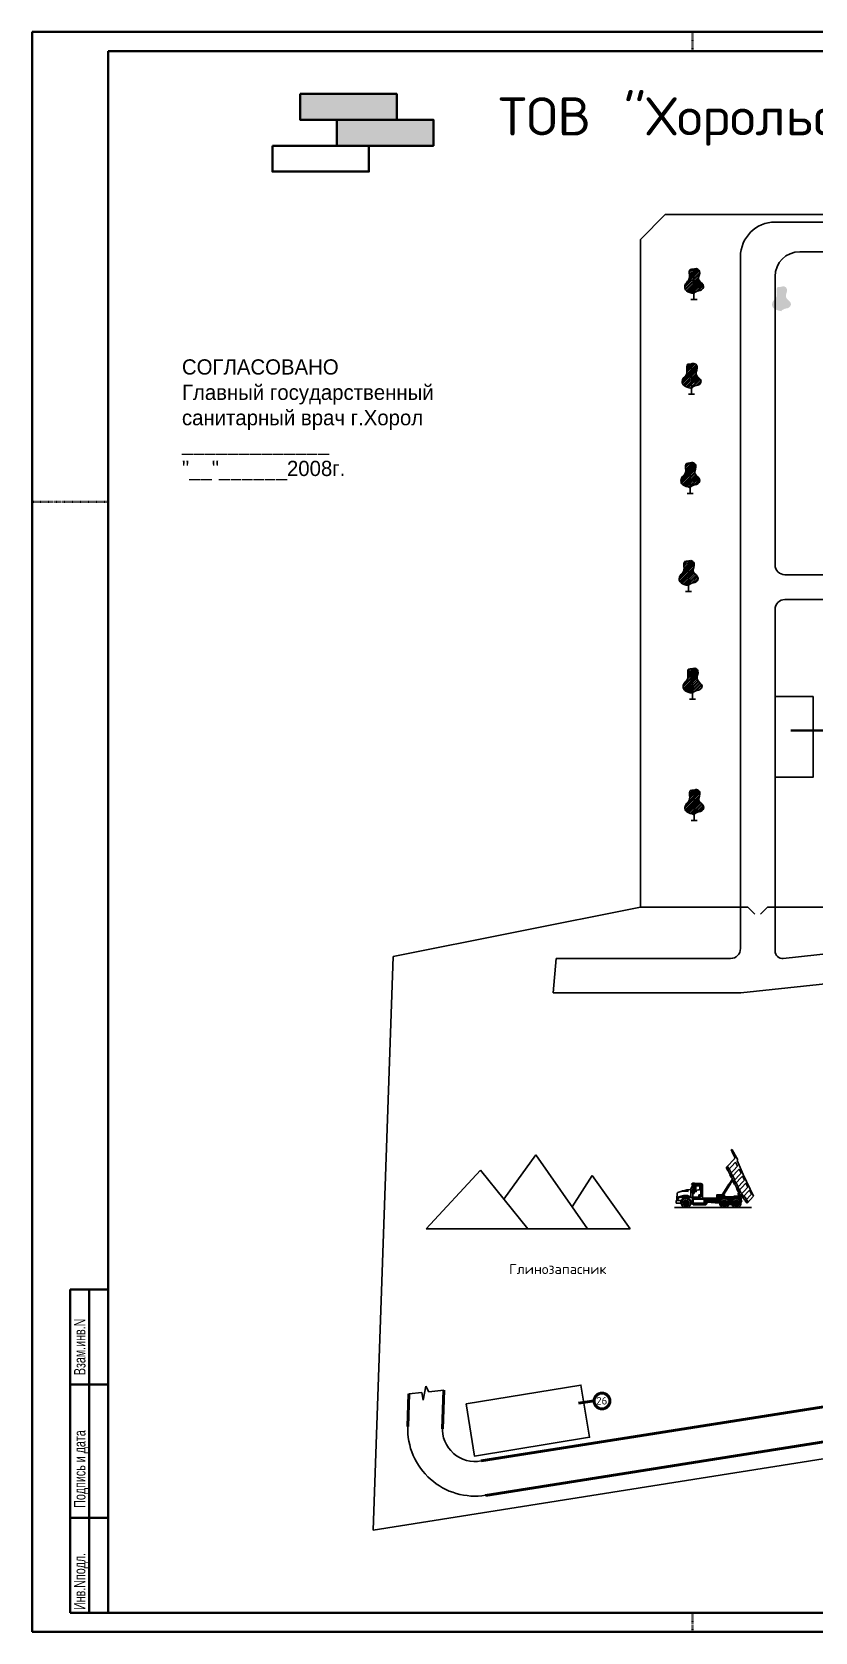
# Model space of a CAD drawing. Header units: millimetres. Extents: x 2406 to 3000, y 1133 to 1553.
# Drawn here: x 2405.5 to 2611.3, y 1133 to 1553.5 of the extents above; entities that cross this region are included whole.
import ezdxf

# ---------------------------------------------------------------- set-up
doc = ezdxf.new("R2010")
doc.units = ezdxf.units.MM
doc.linetypes.add('ACAD_ISO03W100', pattern=[30, 12, -18])
doc.layers.add('Проект.', color=7, linetype='Continuous')
doc.layers.add('Таблица', color=7, linetype='Continuous')
doc.layers.add('Размеры', color=5, linetype='Continuous', lineweight=18)
doc.linetypes.add('FENCELINE2', pattern='A,6.35,-2.54,[132,ltypeshp.shx,S=2.54,R=0,X=-2.54,Y=0],-2.54,25.4', length=36.83)
pattern_1 = [(45, (-23.3041, 0), (-0.224506403, 0.224506403), [])]

msp = doc.modelspace()

# ---------------------------------------------------------------- hatches: boundary and pattern name
for color, points in [(1, [(2501.36, 1537.2), (2476, 1537.2), (2476, 1530.39), (2501.36, 1530.39)]), (3, [(2511.01, 1530.39), (2485.66, 1530.39), (2485.66, 1523.58), (2494.07, 1523.58), (2511.01, 1523.58)])]:
    msp.add_hatch(color=color).paths.add_polyline_path(points)
h = msp.add_hatch()
h.set_pattern_fill('ANSI31', color=3, scale=0.1, style=0)
h.set_pattern_definition(pattern_1)
edge = h.paths.add_edge_path()
edge.add_spline(control_points=[(2579.47, 1484.7), (2579.47, 1484.7), (2577.55, 1485.1), (2576.94, 1486.06), (2577.16, 1487.48), (2578.34, 1488.26), (2578.29, 1489.6), (2578.11, 1491.25), (2579.32, 1491.01), (2580.15, 1491.47), (2581.52, 1490.31), (2579.78, 1488.2), (2582.6, 1487.03), (2581.25, 1485.24), (2580.54, 1485.59), (2579.55, 1484.93), (2579.47, 1484.7)], knot_values=[0.003656, 0.003656, 0.003656, 0.003656, 1.559135, 2.986226, 4.038277, 5.432303, 6.702568, 8.139905, 8.890155, 9.755833, 10.819671, 12.998427, 15.295597, 16.340244, 18.062408, 18.342375, 18.342375, 18.342375, 18.342375], degree=3, periodic=0)
edge.add_line((2579.47, 1484.7), (2579.47, 1491.15))
h = msp.add_hatch(color=256)
edge = h.paths.add_edge_path()
edge.add_spline(control_points=[(2602.42, 1480.06), (2602.42, 1480.06), (2600.5, 1480.46), (2599.89, 1481.42), (2600.11, 1482.84), (2601.29, 1483.62), (2601.24, 1484.96), (2601.06, 1486.61), (2602.27, 1486.37), (2603.1, 1486.83), (2604.47, 1485.66), (2602.73, 1483.56), (2605.54, 1482.39), (2604.2, 1480.6), (2603.49, 1480.95), (2602.5, 1480.28), (2602.42, 1480.06)], knot_values=[0.003656, 0.003656, 0.003656, 0.003656, 1.559135, 2.986226, 4.038277, 5.432303, 6.702568, 8.139905, 8.890155, 9.755833, 10.819671, 12.998427, 15.295597, 16.340244, 18.062408, 18.342375, 18.342375, 18.342375, 18.342375], degree=3, periodic=0)
edge.add_line((2602.42, 1480.06), (2602.42, 1486.5))
h = msp.add_hatch(color=256)
edge = h.paths.add_edge_path(flags=17)
edge.add_spline(control_points=[(2602.42, 1480.06), (2602.42, 1480.06), (2600.5, 1480.46), (2599.89, 1481.42), (2600.11, 1482.84), (2601.29, 1483.62), (2601.24, 1484.96), (2601.06, 1486.61), (2602.27, 1486.37), (2603.1, 1486.83), (2604.47, 1485.66), (2602.73, 1483.56), (2605.54, 1482.39), (2604.2, 1480.6), (2603.49, 1480.95), (2602.5, 1480.28), (2602.42, 1480.06)], knot_values=[0.003656, 0.003656, 0.003656, 0.003656, 1.559135, 2.986226, 4.038277, 5.432303, 6.702568, 8.139905, 8.890155, 9.755833, 10.819671, 12.998427, 15.295597, 16.340244, 18.062408, 18.342375, 18.342375, 18.342375, 18.342375], degree=3, periodic=0)
edge.add_line((2602.42, 1480.06), (2602.42, 1486.51))
edge = h.paths.add_edge_path()
edge.add_spline(control_points=[(2602.42, 1480.06), (2602.42, 1480.06), (2600.5, 1480.46), (2599.89, 1481.42), (2600.11, 1482.84), (2601.29, 1483.62), (2601.24, 1484.96), (2601.06, 1486.61), (2602.27, 1486.37), (2603.1, 1486.83), (2604.47, 1485.66), (2602.73, 1483.56), (2605.54, 1482.39), (2604.2, 1480.6), (2603.49, 1480.95), (2602.5, 1480.28), (2602.42, 1480.06)], knot_values=[0.003656, 0.003656, 0.003656, 0.003656, 1.559135, 2.986226, 4.038277, 5.432303, 6.702568, 8.139905, 8.890155, 9.755833, 10.819671, 12.998427, 15.295597, 16.340244, 18.062408, 18.342375, 18.342375, 18.342375, 18.342375], degree=3, periodic=0)
edge.add_line((2602.42, 1480.06), (2602.42, 1480.06))
h = msp.add_hatch()
h.set_pattern_fill('ANSI31', color=3, scale=0.1, style=0)
h.set_pattern_definition(pattern_1)
edge = h.paths.add_edge_path()
edge.add_spline(control_points=[(2578.82, 1459.8), (2578.82, 1459.8), (2576.9, 1460.2), (2576.28, 1461.15), (2576.51, 1462.58), (2577.68, 1463.35), (2577.63, 1464.69), (2577.45, 1466.34), (2578.67, 1466.1), (2579.49, 1466.56), (2580.87, 1465.4), (2579.12, 1463.29), (2581.94, 1462.12), (2580.59, 1460.33), (2579.88, 1460.69), (2578.89, 1460.02), (2578.82, 1459.8)], knot_values=[0.003656, 0.003656, 0.003656, 0.003656, 1.559135, 2.986226, 4.038277, 5.432303, 6.702568, 8.139905, 8.890155, 9.755833, 10.819671, 12.998427, 15.295597, 16.340244, 18.062408, 18.342375, 18.342375, 18.342375, 18.342375], degree=3, periodic=0)
edge.add_line((2578.82, 1459.8), (2578.82, 1466.24))
h = msp.add_hatch()
h.set_pattern_fill('ANSI31', color=3, scale=0.1, style=0)
h.set_pattern_definition(pattern_1)
edge = h.paths.add_edge_path()
edge.add_spline(control_points=[(2578.49, 1433.75), (2578.49, 1433.75), (2576.57, 1434.14), (2575.95, 1435.1), (2576.18, 1436.53), (2577.35, 1437.3), (2577.3, 1438.64), (2577.13, 1440.29), (2578.34, 1440.05), (2579.17, 1440.51), (2580.54, 1439.35), (2578.8, 1437.24), (2581.61, 1436.07), (2580.26, 1434.28), (2579.55, 1434.63), (2578.56, 1433.97), (2578.49, 1433.75)], knot_values=[0.003656, 0.003656, 0.003656, 0.003656, 1.559135, 2.986226, 4.038277, 5.432303, 6.702568, 8.139905, 8.890155, 9.755833, 10.819671, 12.998427, 15.295597, 16.340244, 18.062408, 18.342375, 18.342375, 18.342375, 18.342375], degree=3, periodic=0)
edge.add_line((2578.49, 1433.75), (2578.49, 1440.19))
h = msp.add_hatch()
h.set_pattern_fill('ANSI31', color=3, scale=0.1, style=0)
h.set_pattern_definition(pattern_1)
edge = h.paths.add_edge_path()
edge.add_spline(control_points=[(2578.03, 1407.97), (2578.03, 1407.97), (2576.12, 1408.37), (2575.5, 1409.32), (2575.72, 1410.75), (2576.9, 1411.52), (2576.85, 1412.86), (2576.67, 1414.51), (2577.88, 1414.27), (2578.71, 1414.73), (2580.09, 1413.57), (2578.34, 1411.46), (2581.16, 1410.29), (2579.81, 1408.5), (2579.1, 1408.86), (2578.11, 1408.19), (2578.03, 1407.97)], knot_values=[0.003656, 0.003656, 0.003656, 0.003656, 1.559135, 2.986226, 4.038277, 5.432303, 6.702568, 8.139905, 8.890155, 9.755833, 10.819671, 12.998427, 15.295597, 16.340244, 18.062408, 18.342375, 18.342375, 18.342375, 18.342375], degree=3, periodic=0)
edge.add_line((2578.03, 1407.97), (2578.03, 1414.41))
h = msp.add_hatch()
h.set_pattern_fill('ANSI31', color=3, scale=0.1, style=0)
h.set_pattern_definition(pattern_1)
edge = h.paths.add_edge_path()
edge.add_spline(control_points=[(2579.07, 1379.67), (2579.07, 1379.67), (2577.15, 1380.07), (2576.53, 1381.02), (2576.76, 1382.45), (2577.93, 1383.22), (2577.88, 1384.56), (2577.7, 1386.22), (2578.92, 1385.97), (2579.74, 1386.43), (2581.12, 1385.27), (2579.38, 1383.16), (2582.19, 1381.99), (2580.84, 1380.2), (2580.13, 1380.56), (2579.14, 1379.89), (2579.07, 1379.67)], knot_values=[0.003656, 0.003656, 0.003656, 0.003656, 1.559135, 2.986226, 4.038277, 5.432303, 6.702568, 8.139905, 8.890155, 9.755833, 10.819671, 12.998427, 15.295597, 16.340244, 18.062408, 18.342375, 18.342375, 18.342375, 18.342375], degree=3, periodic=0)
edge.add_line((2579.07, 1379.67), (2579.07, 1386.11))
h = msp.add_hatch()
h.set_pattern_fill('ANSI31', color=3, scale=0.1, style=0)
h.set_pattern_definition(pattern_1)
edge = h.paths.add_edge_path()
edge.add_spline(control_points=[(2579.53, 1347.8), (2579.53, 1347.8), (2577.61, 1348.2), (2576.99, 1349.15), (2577.22, 1350.58), (2578.39, 1351.35), (2578.34, 1352.69), (2578.17, 1354.35), (2579.38, 1354.1), (2580.21, 1354.57), (2581.58, 1353.4), (2579.84, 1351.29), (2582.65, 1350.12), (2581.3, 1348.33), (2580.6, 1348.69), (2579.61, 1348.02), (2579.53, 1347.8)], knot_values=[0.003656, 0.003656, 0.003656, 0.003656, 1.559135, 2.986226, 4.038277, 5.432303, 6.702568, 8.139905, 8.890155, 9.755833, 10.819671, 12.998427, 15.295597, 16.340244, 18.062408, 18.342375, 18.342375, 18.342375, 18.342375], degree=3, periodic=0)
edge.add_line((2579.53, 1347.8), (2579.53, 1354.24))
at = {"layer": 'Проект.', "ltscale": 0.2}
h = msp.add_hatch(dxfattribs=at)
h.set_pattern_fill('ANSI31', color=256, scale=0.080483, style=0)
h.set_pattern_definition([(45, (2617.54433, 1027.269336), (-0.00711371917, 0.00711371917), [])])
h.paths.add_polyline_path([(2575.95, 1245.88), (2576.16, 1245.84, -0.944901), (2578.58, 1245.61), (2578.8, 1245.67, 0.917596)])
h.paths.add_polyline_path([(2582.86, 1246.1), (2582.86, 1246.19), (2586.04, 1246.19, -0.350472), (2587.44, 1247.3), (2587.46, 1247.3), (2587.46, 1247.88), (2587.27, 1247.88), (2588.05, 1249.09), (2588.01, 1249.11), (2588.9, 1250.49), (2588.86, 1250.52), (2589.6, 1251.67, 0.140826), (2589.76, 1251.57), (2589.54, 1252.02, 0.131799), (2589.52, 1251.85), (2588.72, 1250.61), (2588.67, 1250.63), (2587.79, 1249.26), (2587.75, 1249.28), (2586.84, 1247.88), (2585.5, 1247.88), (2585.5, 1246.99), (2581.73, 1246.99, -0.38914), (2581.52, 1246.79), (2579.3, 1246.79, 0.414214), (2579.09, 1246.58), (2579.09, 1245.62), (2579.29, 1245.62), (2579.29, 1245.55), (2582.13, 1245.55), (2582.13, 1245.62), (2582.23, 1245.62), (2582.23, 1245.19), (2582.55, 1245.19), (2582.55, 1245.45), (2582.86, 1245.45), (2582.86, 1245.93), (2586.22, 1245.66, -0.03521), (2586.23, 1245.84)])
h.paths.add_polyline_path([(2582.13, 1245.85, -0.414214), (2581.97, 1245.69), (2579.44, 1245.69, -0.414214), (2579.29, 1245.85), (2579.29, 1246.55, -0.414214), (2579.44, 1246.7), (2581.97, 1246.7, -0.414214), (2582.13, 1246.55)], flags=16)
h.paths.add_polyline_path([(2591.7, 1246.19), (2591.84, 1246.19, 0.329566), (2590.6, 1247.1), (2587.44, 1247.1, 0.329566), (2586.2, 1246.19), (2586.34, 1246.19, -0.892223), (2588.63, 1245.39, 0.231812), (2589.41, 1245.39, -0.892223)])
h.paths.add_polyline_path([(2591.5, 1246.99, -0.098266), (2591.86, 1246.56), (2591.86, 1246.99)])
h.paths.add_polyline_path([(2591.54, 1247.37), (2592, 1247.37), (2591.67, 1247.78), (2591.73, 1247.85), (2591.41, 1248.24), (2591.23, 1248.6), (2591.04, 1248.15), (2591.28, 1247.67, 0.284934), (2591.1, 1247.5), (2589.94, 1247.5), (2589.94, 1247.3), (2590.6, 1247.3, -0.134942), (2591.34, 1247.1), (2591.34, 1247.21, 0.310174)])

# ---------------------------------------------------------------- linework, layer by layer
at = {"linetype": 'FENCELINE2', "lineweight": 30, "ltscale": 0.2}
for p, q in [((2571.92, 1505.45), (2565.42, 1498.95)), ((2571.92, 1505.45), (2864.42, 1505.45)), ((2565.42, 1498.95), (2565.42, 1323.45)), ((2565.42, 1323.45), (2500.42, 1310.45)), ((2565.42, 1323.45), (2591.68, 1323.45)), ((2600.78, 1323.45), (2617.6, 1323.45)), ((2500.42, 1310.45), (2495.15, 1159.74)), ((2695.29, 1191.48), (2495.15, 1159.74))]:
    msp.add_line(p, q, dxfattribs=at)
for p, q in [((2600.78, 1503.5), (2859.22, 1503.5)), ((2591.68, 1312.57), (2591.68, 1494.4)), ((2617.03, 1495.7), (2607.28, 1495.7)), ((2600.78, 1413.41), (2600.78, 1489.2)), ((2618.59, 1410.81), (2603.38, 1410.81)), ((2600.78, 1401.71), (2600.78, 1311.92)), ((2681.13, 1404.31), (2603.38, 1404.31)), ((2591.68, 1323.45), (2593.63, 1323.45)), ((2593.63, 1323.45), (2595.46, 1321.61)), ((2596.99, 1321.61), (2598.83, 1323.45)), ((2598.83, 1323.45), (2600.78, 1323.45)), ((2602.93, 1309.98), (2622, 1312.01)), ((2543.23, 1309.97), (2542.47, 1300.94)), ((2589.08, 1309.97), (2543.23, 1309.97)), ((2591.81, 1300.95), (2686.66, 1311.04)), ((2591.54, 1300.94), (2542.47, 1300.94)), ((2529.47, 1246.74), (2537.94, 1258.32)), ((2537.94, 1258.32), (2551.53, 1238.9)), ((2509.11, 1238.9), (2523.34, 1254.33)), ((2523.34, 1254.33), (2535.79, 1238.9)), ((2547.48, 1244.68), (2552.76, 1252.97)), ((2552.76, 1252.97), (2562.71, 1238.9)), ((2509.11, 1238.9), (2562.71, 1238.9)), ((2504.57, 1195.52), (2507.96, 1195.89)), ((2507.96, 1195.89), (2508.35, 1193.9)), ((2508.35, 1193.9), (2509.06, 1197.57)), ((2509.06, 1197.57), (2509.81, 1196.1)), ((2509.81, 1196.1), (2513.71, 1196.52))]:
    msp.add_line(p, q)
at = {"color": 3}
for p, q in [((2579.47, 1491.15), (2579.47, 1483.17)), ((2578.67, 1483.17), (2580.27, 1483.17)), ((2578.82, 1466.24), (2578.82, 1458.26)), ((2578.02, 1458.26), (2579.62, 1458.26)), ((2578.49, 1440.19), (2578.49, 1432.21)), ((2577.69, 1432.21), (2579.29, 1432.21)), ((2578.03, 1414.41), (2578.03, 1406.43)), ((2577.23, 1406.43), (2578.83, 1406.43)), ((2579.07, 1386.11), (2579.07, 1378.14)), ((2578.27, 1378.14), (2579.87, 1378.14)), ((2579.53, 1354.24), (2579.53, 1346.27)), ((2578.73, 1346.27), (2580.33, 1346.27))]:
    msp.add_line(p, q, dxfattribs=at)
at = {"lineweight": 50}
for p, q in [((2692.23, 1204.65), (2523.59, 1177.91)), ((2504.57, 1195.52), (2504.27, 1186.98)), ((2513.71, 1196.52), (2513.36, 1186.38)), ((2692.2, 1195.43), (2524.74, 1168.87))]:
    msp.add_line(p, q, dxfattribs=at)
at = {"lineweight": 40}
for points in [[(2476, 1537.2), (2501.36, 1537.2), (2501.36, 1530.39), (2476, 1530.39)], [(2485.66, 1530.39), (2511.01, 1530.39), (2511.01, 1523.58), (2485.66, 1523.58)], [(2468.72, 1523.58), (2494.07, 1523.58), (2494.07, 1516.77), (2468.72, 1516.77)]]:
    msp.add_lwpolyline(points, close=True, dxfattribs=at)
for points in [[(2600.78, 1378.81), (2610.76, 1378.81), (2610.76, 1357.6), (2600.78, 1357.6)], [(2519.59, 1192.89), (2549.77, 1197.86), (2552.03, 1184.12), (2521.85, 1179.16)]]:
    msp.add_lwpolyline(points, close=True)
for centre, radius, start, end in [((2600.78, 1494.4), 9.1, 90, 180), ((2607.28, 1489.2), 6.5, 90, 180), ((2603.38, 1413.41), 2.6, 180, 270), ((2603.38, 1401.71), 2.6, 90, 180), ((2589.08, 1312.57), 2.6, 270, 0), ((2602.73, 1311.92), 1.95, 180, 276.0725), ((2591.54, 1303.54), 2.6, 270, 276.0725), ((2521.96, 1186.36), 17.7, 178, 279.0111), ((2521.96, 1186.36), 8.61, 176.1106, 280.9005)]:
    msp.add_arc(centre, radius, start, end)
at = {"color": 3}
for points in [[(2579.47, 1484.7), (2579.47, 1484.7), (2577.55, 1485.1), (2576.94, 1486.06), (2577.16, 1487.48), (2578.34, 1488.26), (2578.29, 1489.6), (2578.11, 1491.25), (2579.32, 1491.01), (2580.15, 1491.47), (2581.52, 1490.31), (2579.78, 1488.2), (2582.6, 1487.03), (2581.25, 1485.24), (2580.54, 1485.59), (2579.55, 1484.93), (2579.47, 1484.7)], [(2578.82, 1459.8), (2578.82, 1459.8), (2576.9, 1460.2), (2576.28, 1461.15), (2576.51, 1462.58), (2577.68, 1463.35), (2577.63, 1464.69), (2577.45, 1466.34), (2578.67, 1466.1), (2579.49, 1466.56), (2580.87, 1465.4), (2579.12, 1463.29), (2581.94, 1462.12), (2580.59, 1460.33), (2579.88, 1460.69), (2578.89, 1460.02), (2578.82, 1459.8)], [(2578.49, 1433.75), (2578.49, 1433.75), (2576.57, 1434.14), (2575.95, 1435.1), (2576.18, 1436.53), (2577.35, 1437.3), (2577.3, 1438.64), (2577.13, 1440.29), (2578.34, 1440.05), (2579.17, 1440.51), (2580.54, 1439.35), (2578.8, 1437.24), (2581.61, 1436.07), (2580.26, 1434.28), (2579.55, 1434.63), (2578.56, 1433.97), (2578.49, 1433.75)], [(2578.03, 1407.97), (2578.03, 1407.97), (2576.12, 1408.37), (2575.5, 1409.32), (2575.72, 1410.75), (2576.9, 1411.52), (2576.85, 1412.86), (2576.67, 1414.51), (2577.88, 1414.27), (2578.71, 1414.73), (2580.09, 1413.57), (2578.34, 1411.46), (2581.16, 1410.29), (2579.81, 1408.5), (2579.1, 1408.86), (2578.11, 1408.19), (2578.03, 1407.97)], [(2579.07, 1379.67), (2579.07, 1379.67), (2577.15, 1380.07), (2576.53, 1381.02), (2576.76, 1382.45), (2577.93, 1383.22), (2577.88, 1384.56), (2577.7, 1386.22), (2578.92, 1385.97), (2579.74, 1386.43), (2581.12, 1385.27), (2579.38, 1383.16), (2582.19, 1381.99), (2580.84, 1380.2), (2580.13, 1380.56), (2579.14, 1379.89), (2579.07, 1379.67)], [(2579.53, 1347.8), (2579.53, 1347.8), (2577.61, 1348.2), (2576.99, 1349.15), (2577.22, 1350.58), (2578.39, 1351.35), (2578.34, 1352.69), (2578.17, 1354.35), (2579.38, 1354.1), (2580.21, 1354.57), (2581.58, 1353.4), (2579.84, 1351.29), (2582.65, 1350.12), (2581.3, 1348.33), (2580.6, 1348.69), (2579.61, 1348.02), (2579.53, 1347.8)]]:
    msp.add_open_spline(points, degree=3, knots=[0.003656, 0.003656, 0.003656, 0.003656, 1.559135, 2.986226, 4.038277, 5.432303, 6.702568, 8.139905, 8.890155, 9.755833, 10.819671, 12.998427, 15.295597, 16.340244, 18.062408, 18.342375, 18.342375, 18.342375, 18.342375], dxfattribs=at)
at = {"layer": 'Проект.', "color": 1, "ltscale": 0.2}
for p, q in [((2590.29, 1257.48), (2587.95, 1255.01)), ((2589.22, 1259.78), (2589.77, 1258.53)), ((2589.53, 1259.64), (2589.22, 1259.78)), ((2589.53, 1259.64), (2591.01, 1257.07)), ((2589.77, 1258.53), (2590.29, 1257.48)), ((2590.2, 1257.66), (2590.13, 1257.31)), ((2587.95, 1255.01), (2588.33, 1254.25)), ((2588.29, 1255.37), (2588.67, 1254.6)), ((2590.4, 1256.43), (2588.33, 1254.25)), ((2588.4, 1254.32), (2588.93, 1253.25)), ((2588.74, 1254.68), (2589.26, 1253.61)), ((2590.93, 1255.36), (2588.86, 1253.18)), ((2588.86, 1253.18), (2589.24, 1252.42)), ((2589.2, 1253.54), (2589.58, 1252.77)), ((2591.31, 1254.6), (2589.24, 1252.42)), ((2591.84, 1253.53), (2589.77, 1251.35)), ((2590.93, 1255.36), (2590.4, 1256.43)), ((2591.01, 1257.07), (2590.8, 1256.85)), ((2592.36, 1253.15), (2590.8, 1256.85)), ((2591.84, 1253.53), (2591.31, 1254.6)), ((2595.15, 1247.5), (2592.36, 1253.15)), ((2589.3, 1252.49), (2589.83, 1251.42)), ((2589.64, 1252.85), (2590.17, 1251.78)), ((2589.77, 1251.35), (2590.15, 1250.59)), ((2590.1, 1251.71), (2590.48, 1250.94)), ((2592.22, 1252.77), (2590.15, 1250.59)), ((2590.21, 1250.66), (2590.74, 1249.59)), ((2590.55, 1251.02), (2591.08, 1249.95)), ((2592.74, 1251.7), (2590.67, 1249.52)), ((2590.67, 1249.52), (2591.05, 1248.76)), ((2591.01, 1249.88), (2591.39, 1249.11)), ((2593.12, 1250.94), (2591.05, 1248.76)), ((2591.46, 1249.18), (2591.8, 1248.5)), ((2593.65, 1249.87), (2591.67, 1247.78)), ((2594.03, 1249.11), (2592.18, 1247.16)), ((2592.74, 1251.7), (2592.22, 1252.77)), ((2593.65, 1249.87), (2593.12, 1250.94)), ((2594.56, 1248.04), (2594.03, 1249.11)), ((2591.8, 1248.5), (2592.05, 1248.19)), ((2591.99, 1248.12), (2592.5, 1247.5)), ((2592.25, 1247.23), (2592.96, 1246.36)), ((2592.57, 1247.56), (2593.28, 1246.69)), ((2594.56, 1248.04), (2592.9, 1246.29)), ((2592.9, 1246.29), (2593.41, 1245.66)), ((2593.22, 1246.63), (2593.73, 1246)), ((2595.15, 1247.5), (2593.41, 1245.66))]:
    msp.add_line(p, q, dxfattribs=at)
at = {"layer": 'Проект.', "color": 3, "ltscale": 0.2}
for p, q in [((2578.56, 1249.22), (2579.22, 1250.57)), ((2578.67, 1247.12), (2578.67, 1249.13)), ((2578.73, 1249.12), (2579, 1249.11)), ((2579.6, 1250.57), (2578.78, 1250.57)), ((2579.48, 1250.42), (2579.16, 1249.22)), ((2579.57, 1250.31), (2579.21, 1249.01)), ((2579.21, 1247.38), (2579.21, 1249.01)), ((2579.3, 1250.94), (2579.6, 1250.89)), ((2579.39, 1249.3), (2579.62, 1250.16)), ((2579.39, 1249.09), (2579.39, 1249.28)), ((2579.69, 1249.58), (2579.4, 1248.8)), ((2579.49, 1248.99), (2579.92, 1248.99)), ((2579.6, 1250.57), (2579.6, 1250.89)), ((2579.6, 1250.82), (2581.23, 1250.82)), ((2579.65, 1250.38), (2581.37, 1250.38)), ((2579.82, 1249.72), (2579.67, 1249.72)), ((2579.67, 1249.72), (2579.67, 1249.58)), ((2579.67, 1249.58), (2579.82, 1249.58)), ((2580, 1250.09), (2579.71, 1250.09)), ((2579.71, 1250.09), (2579.71, 1249.72)), ((2579.71, 1249.58), (2579.71, 1249.18)), ((2579.71, 1249.18), (2580, 1249.18)), ((2580.97, 1250.24), (2579.72, 1250.24)), ((2579.82, 1249.58), (2579.82, 1249.72)), ((2579.83, 1249.18), (2579.96, 1248.73)), ((2579.99, 1249), (2580.64, 1249.17)), ((2580, 1249.18), (2580, 1250.09)), ((2580.7, 1249.18), (2580.93, 1249.18)), ((2581.03, 1249.29), (2581.03, 1250.18)), ((2581.26, 1247.38), (2581.26, 1250.29)), ((2581.74, 1247.01), (2581.74, 1250.5)), ((2574.81, 1245.67), (2574.81, 1246.39)), ((2574.81, 1246.39), (2576.17, 1246.39)), ((2574.81, 1245.67), (2575.93, 1245.67)), ((2574.96, 1246.83), (2575.09, 1248.27)), ((2575.02, 1246.45), (2575.02, 1247.09)), ((2575.29, 1246.92), (2575.02, 1246.92)), ((2575.29, 1246.9), (2575.02, 1246.9)), ((2575.22, 1246.68), (2575.02, 1246.68)), ((2575.22, 1246.66), (2575.02, 1246.66)), ((2575.11, 1247.2), (2576.79, 1247.64)), ((2575.12, 1247.06), (2577.15, 1247.36)), ((2575.25, 1248.48), (2576.26, 1248.82)), ((2575.28, 1246.74), (2575.31, 1246.88)), ((2575.29, 1246.73), (2575.33, 1246.87)), ((2578.25, 1247.12), (2578.1, 1246.88)), ((2579.09, 1247.12), (2578.25, 1247.12)), ((2579.09, 1245.47), (2579.09, 1247.12)), ((2579.36, 1247.23), (2581.11, 1247.23)), ((2579.4, 1248.8), (2579.4, 1248.49))]:
    msp.add_line(p, q, dxfattribs=at)
at = {"layer": 'Проект.', "ltscale": 0.2}
for p, q in [((2587.75, 1249.28), (2586.84, 1247.88)), ((2588.05, 1249.09), (2587.27, 1247.88)), ((2587.75, 1249.28), (2587.79, 1249.26)), ((2588.67, 1250.63), (2587.79, 1249.26)), ((2588.9, 1250.49), (2588.01, 1249.11)), ((2588.01, 1249.11), (2588.05, 1249.09)), ((2588.67, 1250.63), (2588.72, 1250.61)), ((2589.52, 1251.85), (2588.72, 1250.61)), ((2589.6, 1251.67), (2588.86, 1250.52)), ((2588.86, 1250.52), (2588.9, 1250.49)), ((2575.95, 1245.88), (2576.16, 1245.84)), ((2576.22, 1245.66), (2576.14, 1245.66)), ((2576.22, 1245.75), (2576.15, 1245.76)), ((2576.22, 1245.57), (2576.15, 1245.56)), ((2576.23, 1245.85), (2576.16, 1245.86)), ((2576.23, 1245.47), (2576.16, 1245.46)), ((2576.25, 1245.94), (2576.18, 1245.96)), ((2576.25, 1245.38), (2576.18, 1245.36)), ((2576.28, 1246.03), (2576.21, 1246.06)), ((2576.28, 1245.29), (2576.21, 1245.26)), ((2576.31, 1245.2), (2576.24, 1245.17)), ((2576.32, 1246.12), (2576.25, 1246.15)), ((2576.36, 1246.2), (2576.29, 1246.24)), ((2576.35, 1245.12), (2576.29, 1245.08)), ((2576.41, 1246.29), (2576.34, 1246.33)), ((2576.4, 1245.03), (2576.34, 1244.99)), ((2576.46, 1246.36), (2576.4, 1246.41)), ((2576.46, 1244.96), (2576.4, 1244.91)), ((2576.52, 1244.88), (2576.46, 1244.83)), ((2576.52, 1246.43), (2576.47, 1246.49)), ((2576.58, 1244.82), (2576.53, 1244.76)), ((2576.59, 1246.5), (2576.54, 1246.56)), ((2576.66, 1244.76), (2576.61, 1244.7)), ((2576.66, 1246.56), (2576.62, 1246.62)), ((2576.73, 1244.7), (2576.69, 1244.64)), ((2576.74, 1246.62), (2576.7, 1246.68)), ((2576.82, 1246.66), (2576.79, 1246.73)), ((2576.91, 1246.71), (2576.88, 1246.78)), ((2577, 1246.74), (2576.97, 1246.81)), ((2577.09, 1246.77), (2577.07, 1246.84)), ((2577.18, 1246.79), (2577.17, 1246.86)), ((2577.27, 1246.8), (2577.27, 1246.87)), ((2577.37, 1246.8), (2577.37, 1246.88)), ((2577.46, 1246.8), (2577.47, 1246.87)), ((2577.56, 1246.78), (2577.57, 1246.86)), ((2577.65, 1246.76), (2577.67, 1246.84)), ((2577.74, 1246.74), (2577.76, 1246.81)), ((2577.83, 1246.7), (2577.86, 1246.77)), ((2577.91, 1246.66), (2577.95, 1246.73)), ((2577.98, 1244.7), (2578.03, 1244.63)), ((2577.99, 1246.61), (2578.03, 1246.68)), ((2578.06, 1244.75), (2578.11, 1244.69)), ((2578.07, 1246.56), (2578.12, 1246.62)), ((2578.13, 1244.81), (2578.19, 1244.75)), ((2578.14, 1246.49), (2578.19, 1246.55)), ((2578.2, 1244.88), (2578.26, 1244.83)), ((2578.21, 1246.43), (2578.26, 1246.48)), ((2578.26, 1244.95), (2578.32, 1244.9)), ((2578.27, 1246.36), (2578.33, 1246.4)), ((2578.32, 1246.28), (2578.39, 1246.32)), ((2578.32, 1245.03), (2578.38, 1244.98)), ((2578.37, 1246.2), (2578.44, 1246.23)), ((2578.37, 1245.11), (2578.43, 1245.07)), ((2578.41, 1246.11), (2578.48, 1246.14)), ((2578.41, 1245.19), (2578.48, 1245.16)), ((2578.44, 1245.28), (2578.52, 1245.25)), ((2578.45, 1246.02), (2578.52, 1246.05)), ((2578.47, 1245.93), (2578.55, 1245.95)), ((2578.47, 1245.37), (2578.55, 1245.35)), ((2578.49, 1245.84), (2578.57, 1245.85)), ((2578.49, 1245.46), (2578.57, 1245.45)), ((2578.5, 1245.75), (2578.58, 1245.75)), ((2578.5, 1245.56), (2578.58, 1245.55)), ((2578.51, 1245.65), (2578.58, 1245.65)), ((2578.58, 1245.61), (2578.8, 1245.67)), ((2578.78, 1245.47), (2579.09, 1245.47)), ((2579.09, 1245.62), (2579.29, 1245.62)), ((2579.29, 1245.85), (2579.29, 1246.55)), ((2579.29, 1245.19), (2579.29, 1245.62)), ((2579.29, 1245.55), (2582.13, 1245.55)), ((2582.13, 1245.19), (2579.29, 1245.19)), ((2579.3, 1246.79), (2581.52, 1246.79)), ((2579.44, 1246.7), (2581.97, 1246.7)), ((2581.97, 1245.69), (2579.44, 1245.69)), ((2581.73, 1246.99), (2585.5, 1246.99)), ((2582.13, 1246.55), (2582.13, 1245.85)), ((2582.13, 1245.62), (2582.13, 1245.19)), ((2582.13, 1245.62), (2582.23, 1245.62)), ((2582.23, 1245.62), (2582.23, 1245.19)), ((2582.23, 1245.19), (2582.55, 1245.19)), ((2582.55, 1245.19), (2582.55, 1245.45)), ((2582.55, 1245.45), (2582.86, 1245.45)), ((2586.04, 1246.19), (2582.86, 1246.19)), ((2582.86, 1246.1), (2582.86, 1246.19)), ((2586.23, 1245.84), (2582.86, 1246.1)), ((2586.22, 1245.66), (2582.86, 1245.93)), ((2582.86, 1245.45), (2582.86, 1245.93)), ((2585.5, 1247.88), (2585.5, 1246.99)), ((2585.5, 1247.88), (2586.84, 1247.88)), ((2586.01, 1245.97), (2586.05, 1245.97)), ((2586.34, 1246.19), (2586.2, 1246.19)), ((2586.3, 1245.75), (2586.22, 1245.76)), ((2586.3, 1245.66), (2586.22, 1245.66)), ((2586.3, 1245.57), (2586.22, 1245.56)), ((2586.31, 1245.47), (2586.23, 1245.46)), ((2586.31, 1245.85), (2586.24, 1245.86)), ((2586.33, 1245.38), (2586.25, 1245.36)), ((2586.33, 1245.94), (2586.26, 1245.96)), ((2586.36, 1245.29), (2586.28, 1245.26)), ((2586.36, 1246.03), (2586.29, 1246.06)), ((2586.39, 1246.12), (2586.32, 1246.15)), ((2586.39, 1245.2), (2586.32, 1245.17)), ((2586.43, 1245.12), (2586.36, 1245.08)), ((2586.44, 1246.2), (2586.37, 1246.24)), ((2586.48, 1245.03), (2586.41, 1244.99)), ((2586.48, 1246.29), (2586.42, 1246.33)), ((2586.53, 1244.96), (2586.47, 1244.91)), ((2586.54, 1246.36), (2586.48, 1246.41)), ((2586.6, 1246.43), (2586.54, 1246.49)), ((2586.59, 1244.88), (2586.54, 1244.83)), ((2586.66, 1244.82), (2586.61, 1244.76)), ((2586.67, 1246.5), (2586.62, 1246.56)), ((2586.74, 1246.56), (2586.69, 1246.62)), ((2586.73, 1244.76), (2586.69, 1244.7)), ((2586.81, 1244.7), (2586.77, 1244.64)), ((2586.82, 1246.62), (2586.78, 1246.68)), ((2586.9, 1246.66), (2586.86, 1246.73)), ((2586.98, 1246.71), (2586.95, 1246.78)), ((2587.07, 1246.74), (2587.05, 1246.81)), ((2587.16, 1246.77), (2587.14, 1246.84)), ((2587.21, 1245.6), (2587.18, 1245.63)), ((2587.21, 1245.6), (2587.19, 1245.57)), ((2587.24, 1245.78), (2587.2, 1245.77)), ((2587.24, 1245.78), (2587.23, 1245.82)), ((2587.26, 1246.79), (2587.24, 1246.86)), ((2587.27, 1247.88), (2587.46, 1247.88)), ((2587.32, 1245.46), (2587.27, 1245.45)), ((2587.32, 1245.46), (2587.33, 1245.42)), ((2587.35, 1246.8), (2587.34, 1246.87)), ((2587.39, 1245.88), (2587.35, 1245.91)), ((2587.39, 1245.88), (2587.41, 1245.92)), ((2587.44, 1247.3), (2590.6, 1247.3)), ((2587.44, 1247.1), (2590.6, 1247.1)), ((2587.44, 1246.8), (2587.44, 1246.88)), ((2587.46, 1247.88), (2587.46, 1247.3)), ((2587.49, 1245.43), (2587.47, 1245.39)), ((2587.49, 1245.43), (2587.53, 1245.41)), ((2587.54, 1246.8), (2587.55, 1246.87)), ((2587.56, 1245.85), (2587.55, 1245.9)), ((2587.56, 1245.85), (2587.61, 1245.86)), ((2587.63, 1246.78), (2587.65, 1246.86)), ((2587.64, 1245.53), (2587.68, 1245.54)), ((2587.64, 1245.53), (2587.65, 1245.49)), ((2587.67, 1245.71), (2587.69, 1245.74)), ((2587.67, 1245.71), (2587.7, 1245.69)), ((2587.72, 1246.76), (2587.74, 1246.84)), ((2587.82, 1246.74), (2587.84, 1246.81)), ((2587.9, 1246.7), (2587.93, 1246.77)), ((2587.99, 1246.66), (2588.02, 1246.73)), ((2588.06, 1244.7), (2588.1, 1244.63)), ((2588.07, 1246.61), (2588.11, 1246.68)), ((2588.14, 1244.75), (2588.19, 1244.69)), ((2588.15, 1246.56), (2588.19, 1246.62)), ((2588.21, 1244.81), (2588.26, 1244.75)), ((2588.22, 1246.49), (2588.27, 1246.55)), ((2588.28, 1246.43), (2588.34, 1246.48)), ((2588.28, 1244.88), (2588.33, 1244.83)), ((2588.34, 1244.95), (2588.4, 1244.9)), ((2588.35, 1246.36), (2588.41, 1246.4)), ((2588.4, 1246.28), (2588.46, 1246.32)), ((2588.4, 1245.03), (2588.46, 1244.98)), ((2588.44, 1245.11), (2588.51, 1245.07)), ((2588.45, 1246.2), (2588.52, 1246.23)), ((2588.49, 1246.11), (2588.56, 1246.14)), ((2588.49, 1245.19), (2588.56, 1245.16)), ((2588.52, 1246.02), (2588.6, 1246.05)), ((2588.52, 1245.28), (2588.59, 1245.25)), ((2588.55, 1245.93), (2588.62, 1245.95)), ((2588.55, 1245.37), (2588.62, 1245.35)), ((2588.57, 1245.84), (2588.64, 1245.85)), ((2588.57, 1245.46), (2588.64, 1245.45)), ((2588.58, 1245.75), (2588.66, 1245.75)), ((2588.58, 1245.65), (2588.66, 1245.65)), ((2588.58, 1245.56), (2588.66, 1245.55)), ((2589.46, 1245.62), (2589.38, 1245.62)), ((2589.47, 1245.81), (2589.39, 1245.82)), ((2589.46, 1245.72), (2589.39, 1245.72)), ((2589.47, 1245.53), (2589.39, 1245.52)), ((2589.49, 1245.9), (2589.41, 1245.92)), ((2589.48, 1245.43), (2589.41, 1245.42)), ((2589.5, 1245.34), (2589.43, 1245.32)), ((2589.51, 1245.99), (2589.44, 1246.02)), ((2589.53, 1245.25), (2589.46, 1245.22)), ((2589.54, 1246.08), (2589.47, 1246.11)), ((2589.57, 1245.16), (2589.5, 1245.13)), ((2589.58, 1246.17), (2589.51, 1246.2)), ((2589.62, 1245.08), (2589.55, 1245.04)), ((2589.63, 1246.25), (2589.56, 1246.29)), ((2589.67, 1245), (2589.6, 1244.96)), ((2589.68, 1246.33), (2589.62, 1246.38)), ((2589.72, 1244.93), (2589.66, 1244.88)), ((2589.74, 1246.41), (2589.68, 1246.46)), ((2589.79, 1244.86), (2589.73, 1244.8)), ((2589.8, 1246.47), (2589.75, 1246.53)), ((2589.86, 1244.79), (2589.81, 1244.73)), ((2589.87, 1246.54), (2589.83, 1246.6)), ((2589.93, 1244.73), (2589.88, 1244.67)), ((2589.95, 1246.59), (2589.91, 1246.66)), ((2589.94, 1247.5), (2591.1, 1247.5)), ((2589.94, 1247.5), (2589.94, 1247.3)), ((2590.03, 1246.65), (2589.99, 1246.71)), ((2590.11, 1246.69), (2590.08, 1246.76)), ((2590.2, 1246.73), (2590.17, 1246.8)), ((2590.29, 1246.76), (2590.27, 1246.83)), ((2590.38, 1245.6), (2590.34, 1245.62)), ((2590.4, 1245.77), (2590.36, 1245.76)), ((2590.38, 1245.6), (2590.36, 1245.56)), ((2590.38, 1246.78), (2590.37, 1246.85)), ((2590.4, 1245.77), (2590.39, 1245.81)), ((2590.49, 1245.45), (2590.45, 1245.44)), ((2590.48, 1246.79), (2590.47, 1246.87)), ((2590.49, 1245.45), (2590.5, 1245.41)), ((2590.54, 1245.88), (2590.51, 1245.9)), ((2590.54, 1245.88), (2590.57, 1245.92)), ((2590.57, 1246.8), (2590.57, 1246.88)), ((2590.66, 1245.43), (2590.64, 1245.39)), ((2590.66, 1246.8), (2590.67, 1246.88)), ((2590.66, 1245.43), (2590.7, 1245.41)), ((2590.72, 1245.86), (2590.71, 1245.9)), ((2590.72, 1245.86), (2590.76, 1245.87)), ((2590.76, 1246.79), (2590.77, 1246.87)), ((2590.81, 1245.54), (2590.85, 1245.55)), ((2590.81, 1245.54), (2590.82, 1245.5)), ((2590.83, 1245.72), (2590.85, 1245.75)), ((2590.83, 1245.72), (2590.87, 1245.69)), ((2590.85, 1246.77), (2590.87, 1246.85)), ((2590.94, 1246.75), (2590.97, 1246.82)), ((2591.03, 1246.72), (2591.06, 1246.79)), ((2591.23, 1248.6), (2591.04, 1248.15)), ((2591.28, 1247.67), (2591.04, 1248.15)), ((2591.12, 1248.83), (2591.41, 1248.24)), ((2591.12, 1246.68), (2591.15, 1246.75)), ((2591.2, 1246.63), (2591.24, 1246.7)), ((2591.26, 1244.72), (2591.3, 1244.65)), ((2591.28, 1246.58), (2591.33, 1246.64)), ((2591.33, 1244.77), (2591.38, 1244.72)), ((2591.34, 1247.1), (2591.34, 1247.21)), ((2591.35, 1246.52), (2591.4, 1246.58)), ((2591.4, 1244.84), (2591.46, 1244.78)), ((2591.41, 1248.24), (2591.73, 1247.85)), ((2591.42, 1246.46), (2591.48, 1246.51)), ((2591.47, 1244.91), (2591.53, 1244.86)), ((2591.49, 1246.39), (2591.54, 1246.43)), ((2591.5, 1246.99), (2591.86, 1246.99)), ((2591.53, 1244.98), (2591.59, 1244.94)), ((2591.54, 1246.31), (2591.61, 1246.35)), ((2591.54, 1247.37), (2592, 1247.37)), ((2591.58, 1245.06), (2591.65, 1245.02)), ((2591.59, 1246.23), (2591.66, 1246.27)), ((2591.63, 1245.14), (2591.7, 1245.11)), ((2591.64, 1246.15), (2591.71, 1246.18)), ((2591.67, 1247.78), (2592.18, 1247.16)), ((2591.67, 1245.23), (2591.74, 1245.2)), ((2591.68, 1246.06), (2591.75, 1246.09)), ((2591.84, 1246.19), (2591.7, 1246.19)), ((2591.7, 1245.32), (2591.77, 1245.29)), ((2591.71, 1245.97), (2591.78, 1245.99)), ((2591.72, 1245.41), (2591.8, 1245.39)), ((2591.73, 1245.88), (2591.8, 1245.89)), ((2591.74, 1245.78), (2591.82, 1245.79)), ((2591.74, 1245.5), (2591.81, 1245.49)), ((2591.75, 1245.69), (2591.82, 1245.69)), ((2591.75, 1245.6), (2591.82, 1245.59)), ((2591.86, 1246.56), (2591.86, 1246.99)), ((2591.99, 1245.97), (2592.03, 1245.97)), ((2574.39, 1244.48), (2594.56, 1244.48)), ((2576.81, 1244.65), (2576.78, 1244.58)), ((2576.9, 1244.61), (2576.87, 1244.54)), ((2576.99, 1244.57), (2576.96, 1244.5)), ((2577.08, 1244.55), (2577.06, 1244.48)), ((2577.17, 1244.53), (2577.16, 1244.48)), ((2577.26, 1244.52), (2577.26, 1244.48)), ((2577.36, 1244.51), (2577.36, 1244.48)), ((2577.45, 1244.51), (2577.46, 1244.48)), ((2577.55, 1244.53), (2577.55, 1244.48)), ((2577.64, 1244.55), (2577.65, 1244.48)), ((2577.73, 1244.57), (2577.75, 1244.5)), ((2577.82, 1244.61), (2577.85, 1244.54)), ((2577.9, 1244.65), (2577.94, 1244.58)), ((2586.89, 1244.65), (2586.85, 1244.58)), ((2586.98, 1244.61), (2586.94, 1244.54)), ((2587.06, 1244.57), (2587.04, 1244.5)), ((2587.15, 1244.55), (2587.14, 1244.48)), ((2587.25, 1244.53), (2587.24, 1244.48)), ((2587.34, 1244.52), (2587.34, 1244.48)), ((2587.44, 1244.51), (2587.43, 1244.48)), ((2587.53, 1244.51), (2587.53, 1244.48)), ((2587.62, 1244.53), (2587.63, 1244.48)), ((2587.72, 1244.55), (2587.73, 1244.48)), ((2587.81, 1244.57), (2587.83, 1244.5)), ((2587.9, 1244.61), (2587.93, 1244.54)), ((2587.98, 1244.65), (2588.02, 1244.58)), ((2590.01, 1244.68), (2589.97, 1244.61)), ((2590.09, 1244.63), (2590.06, 1244.57)), ((2590.18, 1244.59), (2590.15, 1244.52)), ((2590.27, 1244.56), (2590.24, 1244.49)), ((2590.36, 1244.54), (2590.35, 1244.48)), ((2590.45, 1244.52), (2590.45, 1244.48)), ((2590.54, 1244.51), (2590.54, 1244.48)), ((2590.64, 1244.51), (2590.64, 1244.48)), ((2590.73, 1244.52), (2590.74, 1244.48)), ((2590.83, 1244.53), (2590.84, 1244.48)), ((2590.92, 1244.56), (2590.94, 1244.48)), ((2591.01, 1244.59), (2591.04, 1244.51)), ((2591.1, 1244.62), (2591.13, 1244.55)), ((2591.18, 1244.67), (2591.22, 1244.6))]:
    msp.add_line(p, q, dxfattribs=at)
at = {"layer": 'Проект.', "color": 3, "ltscale": 0.2}
for points in [[(2578.78, 1248.45), (2579.08, 1248.45), (2579.08, 1248.66), (2578.78, 1248.66)], [(2579.3, 1248.24), (2579.52, 1248.24), (2579.52, 1248.7), (2579.3, 1248.7)], [(2579.88, 1248.64), (2580.01, 1248.64), (2580.01, 1248.79), (2579.88, 1248.79)], [(2580.75, 1247.4), (2580.97, 1247.4), (2580.97, 1247.82), (2580.75, 1247.82)]]:
    msp.add_lwpolyline(points, close=True, dxfattribs=at)
at = {"layer": 'Проект.', "ltscale": 0.2}
for centre, radius in [((2577.36, 1245.66), 0.774), ((2577.36, 1245.66), 0.714), ((2576.8, 1245.79), 0.0643), ((2576.83, 1245.43), 0.0643), ((2577.36, 1245.66), 0.449), ((2576.98, 1246.09), 0.0643), ((2577.06, 1245.16), 0.0643), ((2577.36, 1245.66), 0.295), ((2577.14, 1245.69), 0.0466), ((2577.18, 1245.53), 0.0466), ((2577.23, 1245.84), 0.0466), ((2577.36, 1245.66), 0.162), ((2577.31, 1246.23), 0.0643), ((2577.36, 1245.66), 0.0876), ((2577.33, 1245.43), 0.0466), ((2577.4, 1245.88), 0.0466), ((2577.41, 1245.08), 0.0643), ((2577.49, 1245.47), 0.0466), ((2577.55, 1245.79), 0.0466), ((2577.58, 1245.62), 0.0466), ((2577.66, 1246.15), 0.0643), ((2577.75, 1245.22), 0.0643), ((2577.9, 1245.88), 0.0643), ((2577.93, 1245.53), 0.0643), ((2587.44, 1245.66), 0.774), ((2587.44, 1245.66), 0.732), ((2587.44, 1245.66), 0.705), ((2587.22, 1245.69), 0.0466), ((2587.26, 1245.53), 0.0466), ((2587.31, 1245.84), 0.0466), ((2587.44, 1245.66), 0.166), ((2587.4, 1245.43), 0.0466), ((2587.48, 1245.88), 0.0466), ((2587.57, 1245.47), 0.0466), ((2587.62, 1245.79), 0.0466), ((2587.66, 1245.62), 0.0466), ((2590.6, 1245.66), 0.774), ((2590.6, 1245.66), 0.732), ((2590.6, 1245.66), 0.705), ((2590.38, 1245.69), 0.0466), ((2590.43, 1245.52), 0.0466), ((2590.47, 1245.83), 0.0466), ((2590.6, 1245.66), 0.166), ((2590.58, 1245.43), 0.0466), ((2590.63, 1245.88), 0.0466), ((2590.74, 1245.48), 0.0466), ((2590.78, 1245.79), 0.0466), ((2590.83, 1245.63), 0.0466)]:
    msp.add_circle(centre, radius, dxfattribs=at)
at = {"layer": 'Проект.', "color": 3, "ltscale": 0.2}
for centre, radius, start, end in [((2577.44, 1245.39), 3.63, 103.2823, 109.0103), ((2580.63, 1231.86), 17.53, 96.8903, 103.2823), ((2578.74, 1249.35), 0.227, 201.2254, 267.2761), ((2580.73, 1249.02), 2.49, 131.6569, 141.59), ((2579.01, 1249.26), 0.15, 267.2761, 344.797), ((2579.25, 1250.68), 0.265, 79.9035, 131.6569), ((2579.37, 1250.45), 0.115, 344.797, 90), ((2579.49, 1249.28), 0.101, 165.117, 180), ((2579.49, 1249.09), 0.101, 180, 270), ((2579.65, 1250.29), 0.0909, 90, 164.797), ((2579.72, 1250.14), 0.11, 90, 165.117), ((2579.92, 1249.28), 0.283, 270, 284.254), ((2580.7, 1248.93), 0.247, 91.8808, 104.254), ((2580.92, 1249.29), 0.11, 271.8808, 0), ((2580.97, 1250.18), 0.064, 0, 90), ((2581.17, 1250.29), 0.0909, 0, 90), ((2581.23, 1250.26), 0.562, 24.7988, 90), ((2581.33, 1251.12), 0.744, 273.0967, 303.1209), ((2575.42, 1246.79), 0.459, 174.9963, 208.8077), ((2575.14, 1247.09), 0.121, 104.4566, 180), ((2575.14, 1246.94), 0.121, 98.5508, 180), ((2575.08, 1246.45), 0.0606, 180, 270), ((2575.33, 1248.25), 0.242, 109.0103, 174.9963), ((2575.22, 1246.7), 0.0214, 270, 298.5723), ((2575.22, 1246.7), 0.0365, 270, 298.5723), ((2575.19, 1246.76), 0.0877, 298.5723, 345.6754), ((2575.19, 1246.76), 0.103, 298.5723, 345.6754), ((2575.29, 1246.88), 0.0365, 345.6754, 90), ((2575.29, 1246.88), 0.0214, 345.6754, 90), ((2577.28, 1245.74), 1.96, 45.0062, 104.4566), ((2577.38, 1245.78), 1.6, 57.2047, 98.5508), ((2579.36, 1247.38), 0.152, 180, 270)]:
    msp.add_arc(centre, radius, start, end, dxfattribs=at)
at = {"layer": 'Проект.', "ltscale": 0.2}
for centre, radius, start, end in [((2589.85, 1251.9), 0.336, 158.4032, 188.4363), ((2589.85, 1251.9), 0.336, 222.3003, 254.3643), ((2577.36, 1245.66), 1.43, 352.4081, 179.2883), ((2577.36, 1245.66), 1.22, 286.2639, 253.7361), ((2579.3, 1246.58), 0.215, 90, 180), ((2579.44, 1246.55), 0.151, 90, 180), ((2579.44, 1245.85), 0.151, 180, 270), ((2581.11, 1247.38), 0.152, 270, 0), ((2581.52, 1247.01), 0.216, 270, 0), ((2581.97, 1246.55), 0.151, 0, 90), ((2581.97, 1245.85), 0.151, 270, 0), ((2587.44, 1245.87), 1.43, 90, 176.0496), ((2586.05, 1246.09), 0.121, 270, 348.4487), ((2587.44, 1245.81), 1.3, 90, 168.4487), ((2587.44, 1245.66), 1.22, 286.2639, 253.7361), ((2586.9, 1245.5), 0.08, 113.8628, 279.071), ((2586.91, 1245.84), 0.08, 77.8628, 243.071), ((2587.1, 1245.21), 0.08, 149.8628, 315.071), ((2587.12, 1246.12), 0.08, 41.8628, 207.071), ((2587.22, 1245.69), 0.079, 103.2756, 237.6723), ((2587.26, 1245.53), 0.079, 148.2756, 282.6723), ((2587.31, 1245.84), 0.079, 58.2756, 192.6723), ((2587.4, 1245.43), 0.079, 193.2756, 327.6723), ((2587.42, 1245.09), 0.08, 185.8628, 351.071), ((2587.45, 1246.22), 0.08, 5.8628, 171.071), ((2587.48, 1245.88), 0.079, 13.2756, 147.6723), ((2587.57, 1245.47), 0.079, 238.2756, 12.6723), ((2587.62, 1245.79), 0.079, 328.2756, 102.6723), ((2587.66, 1245.62), 0.079, 283.2756, 57.6723), ((2587.76, 1245.19), 0.08, 221.8628, 27.071), ((2587.78, 1246.1), 0.08, 329.8628, 135.071), ((2587.97, 1245.47), 0.08, 257.8628, 63.071), ((2587.98, 1245.82), 0.08, 293.8628, 99.071), ((2589.02, 1246.19), 0.89, 243.8973, 296.1027), ((2590.6, 1245.66), 1.22, 286.2639, 253.7361), ((2590.04, 1245.65), 0.08, 97.821, 263.0291), ((2590.15, 1245.98), 0.08, 61.821, 227.0291), ((2590.15, 1245.32), 0.08, 133.821, 299.0291), ((2590.38, 1245.69), 0.079, 105.2337, 239.6305), ((2590.43, 1246.19), 0.08, 25.821, 191.0291), ((2590.43, 1245.52), 0.079, 150.2337, 284.6305), ((2590.43, 1245.12), 0.08, 169.821, 335.0291), ((2590.47, 1245.83), 0.079, 60.2337, 194.6305), ((2590.58, 1245.43), 0.079, 195.2337, 329.6305), ((2590.63, 1245.88), 0.079, 15.2337, 149.6305), ((2590.6, 1245.87), 1.43, 3.9504, 90), ((2590.6, 1245.81), 1.3, 11.5513, 90), ((2590.77, 1246.19), 0.08, 349.821, 155.0291), ((2590.74, 1245.48), 0.079, 240.2337, 14.6305), ((2590.78, 1245.12), 0.08, 205.821, 11.0291), ((2590.78, 1245.79), 0.079, 330.2337, 104.6305), ((2590.83, 1245.63), 0.079, 285.2337, 59.6305), ((2591.06, 1245.99), 0.08, 313.821, 119.0291), ((2591.06, 1245.33), 0.08, 241.821, 47.0291), ((2591.33, 1247.44), 0.231, 101.6357, 165.252), ((2591.17, 1245.66), 0.08, 277.821, 83.0291), ((2591.33, 1247.44), 0.231, 272.7071, 341.6372), ((2591.99, 1246.09), 0.121, 191.5513, 270)]:
    msp.add_arc(centre, radius, start, end, dxfattribs=at)
for centre, major_axis in [((2586.91, 1245.84), (0.197, -0.07)), ((2586.9, 1245.5), (0.2, 0.059)), ((2587.1, 1245.21), (0.127, 0.166)), ((2587.12, 1246.12), (0.118, -0.172)), ((2587.42, 1245.09), (0.006, 0.209)), ((2587.45, 1246.22), (-0.006, -0.209)), ((2587.76, 1245.19), (-0.118, 0.172)), ((2587.78, 1246.1), (-0.127, -0.166)), ((2587.97, 1245.47), (-0.197, 0.07)), ((2587.98, 1245.82), (-0.2, -0.059)), ((2590.04, 1245.65), (0.209, 0.002)), ((2590.14, 1245.98), (0.17, -0.122)), ((2590.15, 1245.32), (0.168, 0.124)), ((2590.43, 1246.19), (0.066, -0.198)), ((2590.43, 1245.12), (0.063, 0.199)), ((2590.78, 1246.19), (-0.063, -0.199)), ((2590.78, 1245.12), (-0.066, 0.198)), ((2591.06, 1245.99), (-0.168, -0.124)), ((2591.06, 1245.33), (-0.17, 0.122)), ((2591.17, 1245.66), (-0.209, -0.002))]:
    msp.add_ellipse(centre, major_axis=major_axis, ratio=0.380144, start_param=4.678402, end_param=7.887969, dxfattribs=at)
at = {"layer": 'Проект.', "color": 3, "ltscale": 0.2}
msp.add_spline([(2576.28, 1248.69), (2577.04, 1248.82), (2578, 1248.73)], degree=3, dxfattribs=at)
at = {"layer": 'Размеры', "lineweight": 40}
msp.add_line((2616.23, 1369.91), (2604.89, 1369.91), dxfattribs=at)
at = {"layer": 'Размеры', "lineweight": 50}
msp.add_line((2549.12, 1193.08), (2553.23, 1193.67), dxfattribs=at)
msp.add_circle((2555.31, 1193.67), 2.08, dxfattribs=at)
at = {"layer": 'Таблица', "lineweight": 40}
for p, q in [((2405.55, 1553.46), (2405.55, 1132.96)), ((2999.55, 1553.46), (2405.55, 1553.46)), ((2425.55, 1137.96), (2425.55, 1548.46)), ((2425.55, 1548.46), (2994.55, 1548.46)), ((2425.55, 1222.96), (2415.54, 1222.96)), ((2425.55, 1222.96), (2415.55, 1222.96)), ((2415.55, 1222.96), (2415.55, 1137.96)), ((2420.55, 1222.96), (2420.55, 1137.96)), ((2425.55, 1197.96), (2415.54, 1197.96)), ((2425.55, 1197.96), (2415.55, 1197.96)), ((2425.55, 1162.96), (2415.54, 1162.96)), ((2425.55, 1162.96), (2415.55, 1162.96)), ((2415.55, 1137.96), (2994.55, 1137.96)), ((2405.55, 1132.96), (2999.55, 1132.96))]:
    msp.add_line(p, q, dxfattribs=at)
at = {"layer": 'Таблица', "linetype": 'ACAD_ISO03W100', "lineweight": 40, "ltscale": 0.01}
for p, q in [((2579.05, 1548.46), (2579.05, 1553.46)), ((2425.55, 1429.96), (2405.55, 1429.96)), ((2579.05, 1132.96), (2579.05, 1137.96))]:
    msp.add_line(p, q, dxfattribs=at)

# ---------------------------------------------------------------- texts
at = {"lineweight": 30}
msp.add_text('СОГЛАСОВАНО', height=4, dxfattribs=at).set_placement((2444.94, 1463.43))
at = {"lineweight": 20}
for s, p in [('Главный государственный', (2444.94, 1456.76)), ('санитарный врач г.Хорол', (2444.94, 1450.1)), ('_____________', (2444.94, 1443.43)), ('"__"______2008г.', (2444.94, 1436.76))]:
    msp.add_text(s, height=4, dxfattribs=at).set_placement(p)
at = {"lineweight": 100, "insert": (2528.09, 1536.29), "char_height": 10, "width": 316.8851, "attachment_point": 1}
msp.add_mtext('{\\Ftxt.shx|c204;ТОВ "Хорольская керамика"}', dxfattribs=at)
at = {"lineweight": 40, "insert": (2530.89, 1229.63), "char_height": 2.6, "width": 56.0147, "attachment_point": 1}
msp.add_mtext('{\\Ftxt.shx|c204;Глинозапасник}', dxfattribs=at)
at = {"layer": 'Размеры', "lineweight": 40, "insert": (2553.78, 1194.73), "char_height": 2, "width": 8.4064, "attachment_point": 1}
msp.add_mtext('{\\Ftxt.shx|c204;26}', dxfattribs=at)
at = {"layer": 'Таблица', "width": 0.7}
for s, p in [('Взам.инв.N', (2419.59, 1200.46)), ('Подпись и дата', (2419.59, 1165.61)), ('Инв.Nподл.', (2419.57, 1138.74))]:
    msp.add_text(s, height=3, rotation=90, dxfattribs=at).set_placement(p)

doc.saveas('drawing.dxf')
